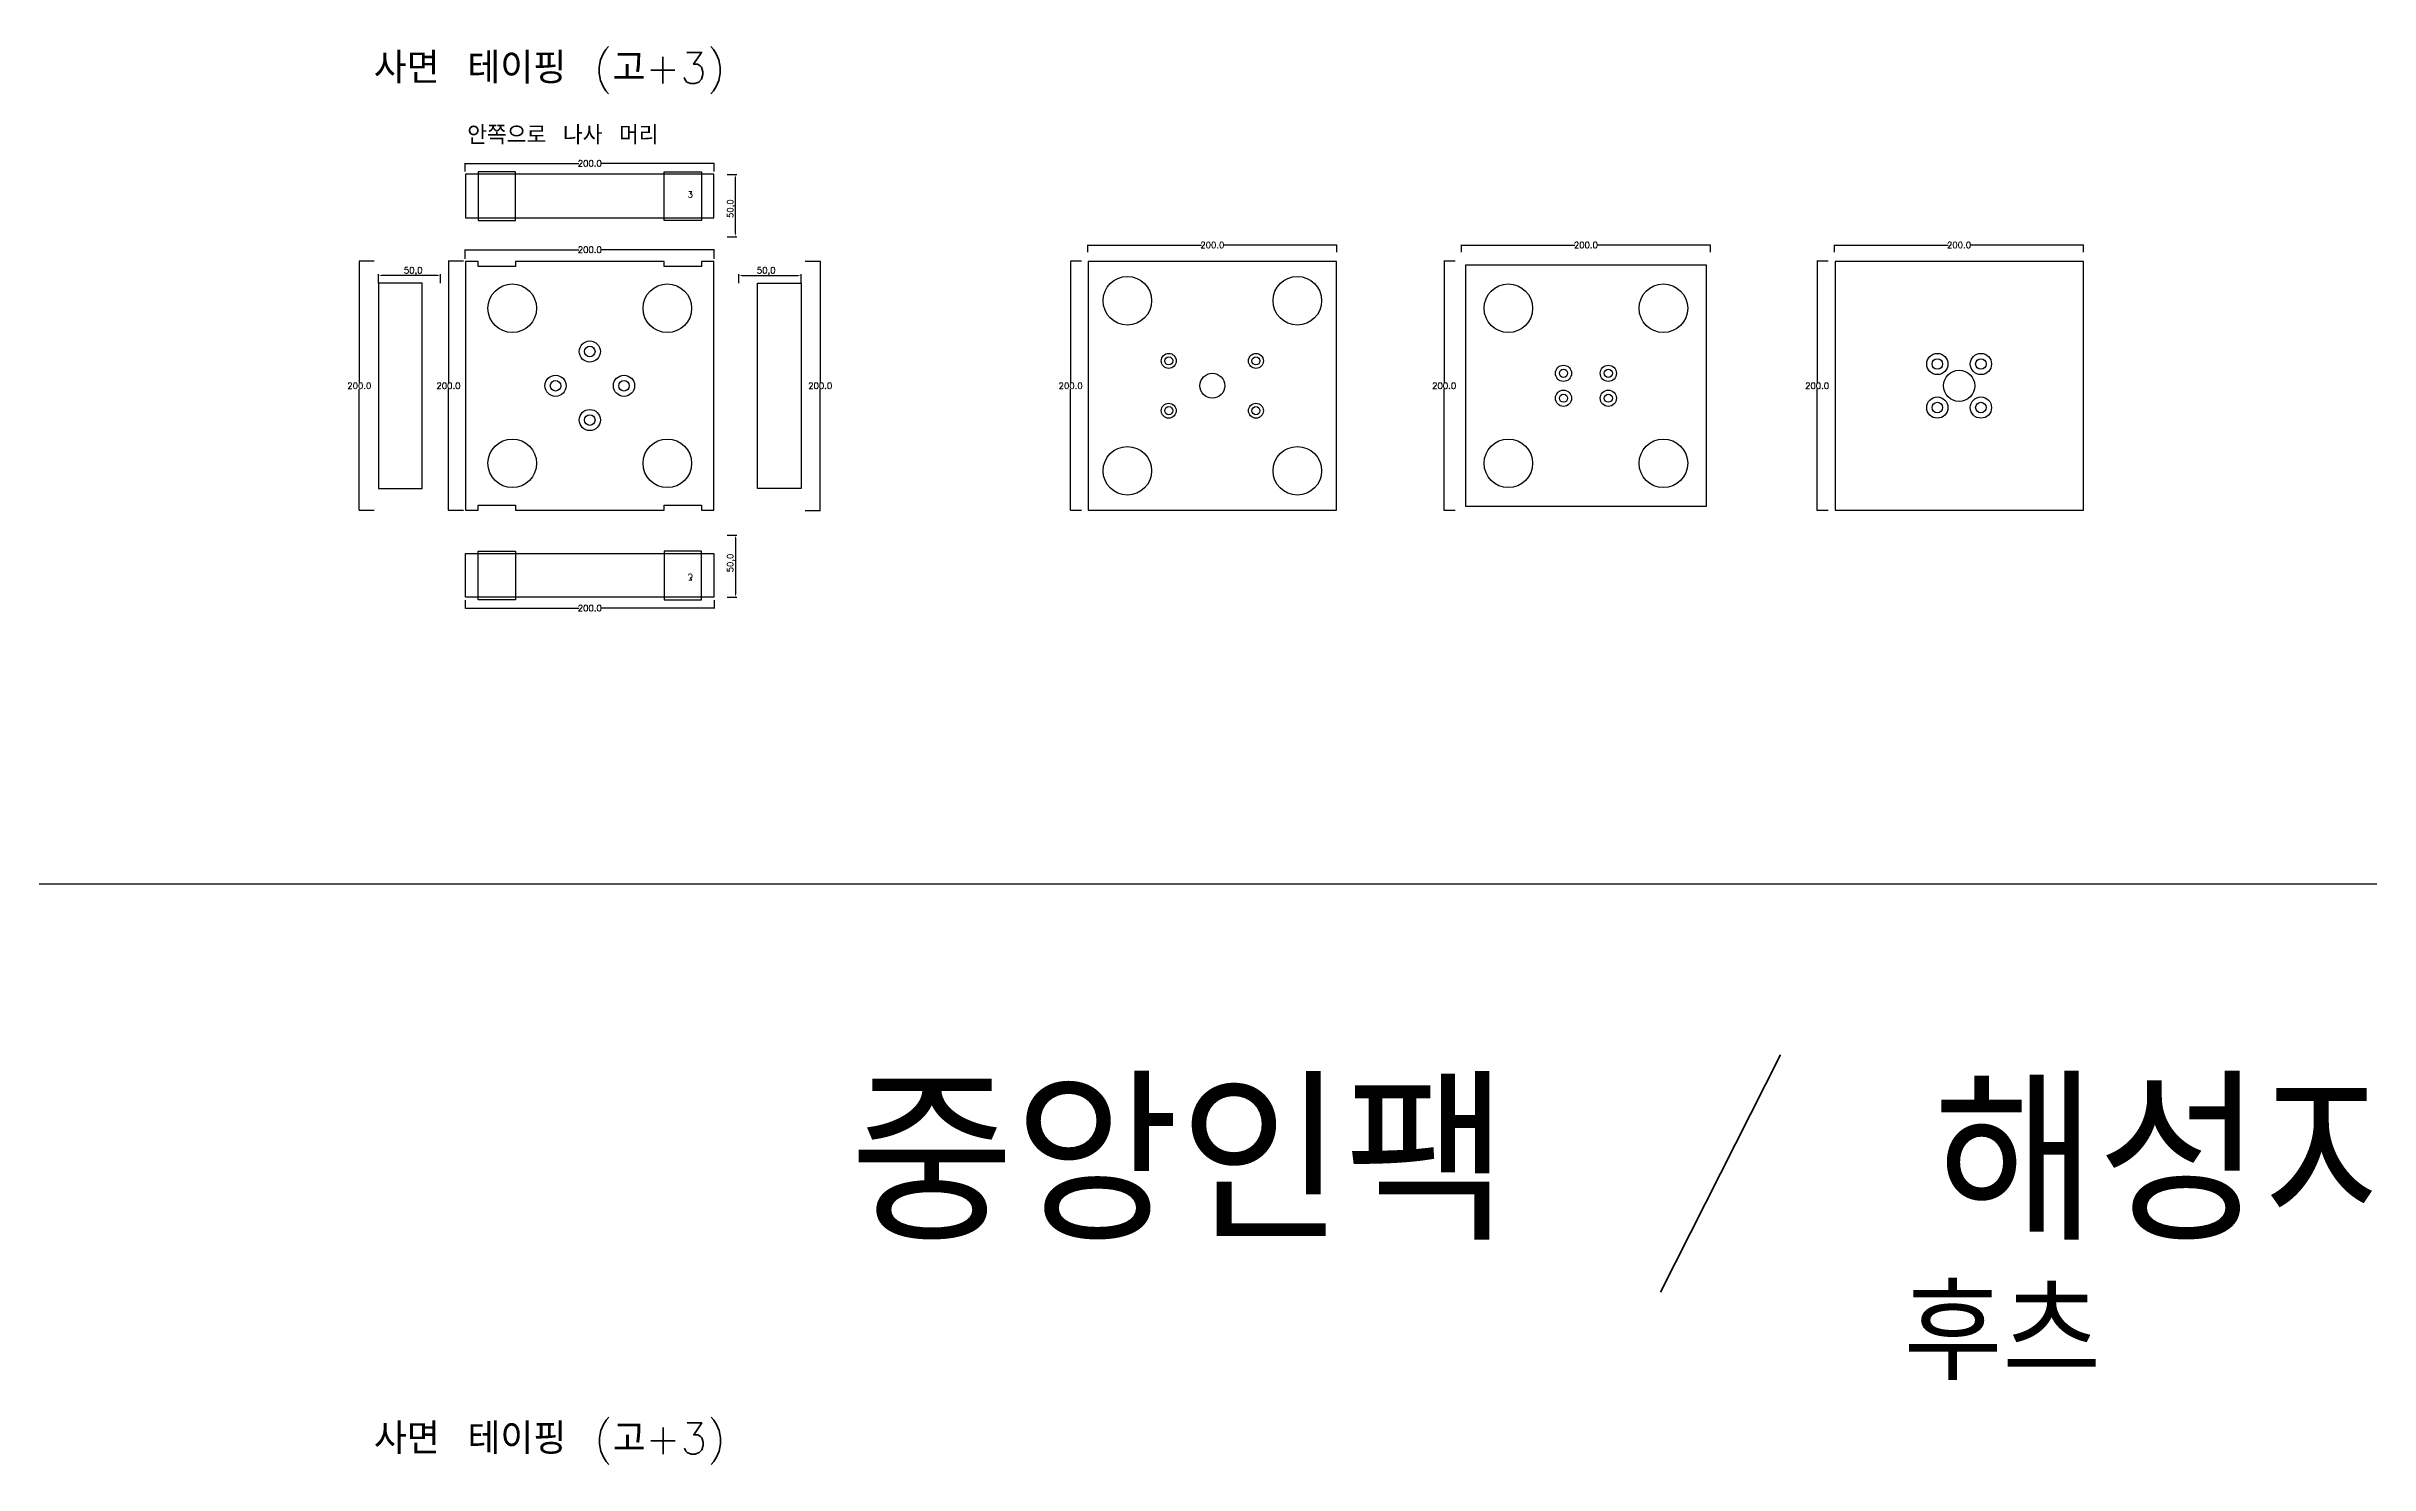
# Model space of a CAD drawing. Header units: millimetres. Extents: x 37110 to 56310, y -3510 to 5490.
# Drawn here: x 53374 to 55239, y 3224 to 4362 of the extents above; entities that cross this region are included whole.
import ezdxf

# ---------------------------------------------------------------- set-up
doc = ezdxf.new("R2010")
doc.units = ezdxf.units.MM
for name, color, linetype in [('TEXT', 3, 'Continuous'), ('볼트 구멍', 7, 'Continuous'), ('치구', 7, 'Continuous'), ('치수', 7, 'Continuous')]:
    doc.layers.add(name, color=color, linetype=linetype)
doc.styles.get("Standard").update_dxf_attribs({"font": 'txt.shx', "bigfont": 'whgtxt.shx'})
doc.dimstyles.new('ISO-25', dxfattribs={"dimtxt": 2.5, "dimasz": 2.5, "dimexe": 1.25, "dimexo": 0.625, "dimtad": 1, "dimtxsty": 'Standard', "dimcen": 2.5, "dimadec": 0, "dimazin": 0, "dimtfac": 1, "dimtmove": 0, "dimatfit": 3, "dimfxl": 0, "dimarcsym": 0})
doc.dimstyles.get("Standard").update_dxf_attribs({"dimtxt": 7, "dimasz": 0.18, "dimexe": 0.18, "dimexo": 0.0625, "dimgap": 0.09, "dimtad": 0, "dimtih": 1, "dimtoh": 1, "dimdec": 1, "dimzin": 0, "dimdsep": 46, "dimtxsty": 'Standard', "dimcen": 0.09, "dimadec": 0, "dimazin": 0, "dimtfac": 1, "dimtdec": 1, "dimtofl": 0, "dimtmove": 0, "dimatfit": 3, "dimfxl": 0, "dimtolj": 1, "dimtzin": 0, "dimarcsym": 0})

# ---------------------------------------------------------------- blocks, each defined once
blk = doc.blocks.new('*D2818')
at = {"layer": 'Defpoints', "color": 0, "linetype": 'Continuous'}
for p in [(53708.5, 4190), (53696.5, 3990), (53708.5, 3990)]:
    blk.add_point(p, dxfattribs=at)
at = {"layer": '치수', "color": 0, "linetype": 'Continuous', "lineweight": -2}
for p, q in [((53708.5, 4190), (53696.3, 4190)), ((53696.5, 4189.8), (53696.5, 4092.6)), ((53696.5, 3990.2), (53696.5, 4087.4)), ((53708.5, 3990), (53696.3, 3990))]:
    blk.add_line(p, q, dxfattribs=at)
at = {"layer": '치수', "color": 0, "linetype": 'Continuous'}
for points in [[(53696.4, 4189.8), (53696.5, 4189.8), (53696.5, 4190)], [(53696.4, 3990.2), (53696.5, 3990.2), (53696.5, 3990)]]:
    blk.add_solid(points, dxfattribs=at)
at = {"layer": '치수', "color": 0, "linetype": 'Continuous', "insert": (53696.5, 4090), "char_height": 5, "attachment_point": 5}
blk.add_mtext('\\A1;200.0', dxfattribs=at)
blk = doc.blocks.new('*D2819')
at = {"layer": 'Defpoints', "color": 0, "linetype": 'Continuous'}
for p in [(53983, 4190), (53983, 3990), (53995.1, 3990)]:
    blk.add_point(p, dxfattribs=at)
at = {"layer": '치수', "color": 0, "linetype": 'Continuous', "lineweight": -2}
for p, q in [((53983.1, 4190), (53995.3, 4190)), ((53995.1, 4189.8), (53995.1, 4092.6)), ((53995.1, 3990.2), (53995.1, 4087.4)), ((53983.1, 3990), (53995.3, 3990))]:
    blk.add_line(p, q, dxfattribs=at)
at = {"layer": '치수', "color": 0, "linetype": 'Continuous'}
for points in [[(53995.1, 4189.8), (53995.1, 4189.8), (53995.1, 4190)], [(53995.1, 3990.2), (53995.1, 3990.2), (53995.1, 3990)]]:
    blk.add_solid(points, dxfattribs=at)
at = {"layer": '치수', "color": 0, "linetype": 'Continuous', "insert": (53995.1, 4090), "char_height": 5, "attachment_point": 5}
blk.add_mtext('\\A1;200.0', dxfattribs=at)
blk = doc.blocks.new('*D2820')
at = {"layer": 'Defpoints', "color": 0, "linetype": 'Continuous'}
for p in [(54205.1, 4190), (54196.2, 3990), (54205.1, 3990)]:
    blk.add_point(p, dxfattribs=at)
at = {"layer": '치수', "color": 0, "linetype": 'Continuous', "lineweight": -2}
for p, q in [((54205, 4190), (54196, 4190)), ((54196.2, 4189.8), (54196.2, 4092.6)), ((54196.2, 3990.2), (54196.2, 4087.4)), ((54205, 3990), (54196, 3990))]:
    blk.add_line(p, q, dxfattribs=at)
at = {"layer": '치수', "color": 0, "linetype": 'Continuous'}
for points in [[(54196.2, 4189.8), (54196.2, 4189.8), (54196.2, 4190)], [(54196.2, 3990.2), (54196.2, 3990.2), (54196.2, 3990)]]:
    blk.add_solid(points, dxfattribs=at)
at = {"layer": '치수', "color": 0, "linetype": 'Continuous', "insert": (54196.2, 4090), "char_height": 5, "attachment_point": 5}
blk.add_mtext('\\A1;200.0', dxfattribs=at)
blk = doc.blocks.new('*D2836')
at = {"layer": 'Defpoints', "color": 0, "linetype": 'Continuous'}
for p in [(53637, 4190), (53624.9, 3990), (53637, 3990)]:
    blk.add_point(p, dxfattribs=at)
at = {"layer": '치수', "color": 0, "linetype": 'Continuous', "lineweight": -2}
for p, q in [((53636.9, 4190), (53624.7, 4190)), ((53624.9, 4189.8), (53624.9, 4092.6)), ((53624.9, 3990.2), (53624.9, 4087.4)), ((53636.9, 3990), (53624.7, 3990))]:
    blk.add_line(p, q, dxfattribs=at)
at = {"layer": '치수', "color": 0, "linetype": 'Continuous'}
for points in [[(53624.9, 4189.8), (53624.9, 4189.8), (53624.9, 4190)], [(53624.9, 3990.2), (53624.9, 3990.2), (53624.9, 3990)]]:
    blk.add_solid(points, dxfattribs=at)
at = {"layer": '치수', "color": 0, "linetype": 'Continuous', "insert": (53624.9, 4090), "char_height": 5, "attachment_point": 5}
blk.add_mtext('\\A1;200.0', dxfattribs=at)
blk = doc.blocks.new('*D2840')
at = {"layer": 'Defpoints', "color": 0, "linetype": 'Continuous'}
for p in [(53710, 3917.9), (53910, 3917.9), (53910, 3911.5)]:
    blk.add_point(p, dxfattribs=at)
at = {"layer": '치수', "color": 0, "linetype": 'Continuous', "lineweight": -2}
for p, q in [((53710, 3917.9), (53710, 3911.3)), ((53710.2, 3911.5), (53801.2, 3911.5)), ((53909.8, 3911.5), (53818.8, 3911.5)), ((53910, 3917.9), (53910, 3911.3))]:
    blk.add_line(p, q, dxfattribs=at)
at = {"layer": '치수', "color": 0, "linetype": 'Continuous'}
for points in [[(53710.2, 3911.6), (53710.2, 3911.5), (53710, 3911.5)], [(53909.8, 3911.6), (53909.8, 3911.5), (53910, 3911.5)]]:
    blk.add_solid(points, dxfattribs=at)
at = {"layer": '치수', "color": 0, "linetype": 'Continuous', "insert": (53810, 3911.5), "char_height": 5, "attachment_point": 5}
blk.add_mtext('\\A1;200.0', dxfattribs=at)
blk = doc.blocks.new('*D2841')
at = {"layer": 'Defpoints', "color": 0}
for p in [(53919.7, 3970.2), (53919.7, 3920.2), (53927, 3920.2)]:
    blk.add_point(p, dxfattribs=at)
at = {"layer": '치수', "color": 0, "lineweight": -2}
for p, q in [((53920.3, 3970.2), (53928.2, 3970.2)), ((53927, 3967.7), (53927, 3922.7)), ((53920.3, 3920.2), (53928.2, 3920.2))]:
    blk.add_line(p, q, dxfattribs=at)
at = {"layer": '치수', "color": 0}
for points in [[(53926.6, 3967.7), (53927.4, 3967.7), (53927, 3970.2)], [(53926.6, 3922.7), (53927.4, 3922.7), (53927, 3920.2)]]:
    blk.add_solid(points, dxfattribs=at)
at = {"layer": '치수', "color": 0, "insert": (53923.5, 3947.7), "char_height": 5, "attachment_point": 5, "rotation": 90}
blk.add_mtext('50,0', dxfattribs=at)
blk = doc.blocks.new('*D2824')
at = {"layer": 'Defpoints', "color": 0}
for p in [(53919.7, 4259.7), (53927, 4259.7), (53919.7, 4209.7)]:
    blk.add_point(p, dxfattribs=at)
at = {"layer": '치수', "color": 0, "lineweight": -2}
for p, q in [((53920.3, 4259.7), (53928.2, 4259.7)), ((53927, 4212.2), (53927, 4257.2)), ((53920.3, 4209.7), (53928.2, 4209.7))]:
    blk.add_line(p, q, dxfattribs=at)
at = {"layer": '치수', "color": 0}
for points in [[(53926.6, 4257.2), (53927.4, 4257.2), (53927, 4259.7)], [(53926.6, 4212.2), (53927.4, 4212.2), (53927, 4209.7)]]:
    blk.add_solid(points, dxfattribs=at)
at = {"layer": '치수', "color": 0, "insert": (53923.5, 4232.2), "char_height": 5, "attachment_point": 5, "rotation": 90}
blk.add_mtext('50,0', dxfattribs=at)
blk = doc.blocks.new('*D2825')
at = {"layer": 'Defpoints', "color": 0, "linetype": 'Continuous'}
for p in [(53910, 4199.2), (53710, 4191.8), (53910, 4191.8)]:
    blk.add_point(p, dxfattribs=at)
at = {"layer": '치수', "color": 0, "linetype": 'Continuous', "lineweight": -2}
for p, q in [((53710, 4191.9), (53710, 4199.4)), ((53710.2, 4199.2), (53801.2, 4199.2)), ((53909.8, 4199.2), (53818.8, 4199.2)), ((53910, 4191.9), (53910, 4199.4))]:
    blk.add_line(p, q, dxfattribs=at)
at = {"layer": '치수', "color": 0, "linetype": 'Continuous'}
for points in [[(53710.2, 4199.3), (53710.2, 4199.2), (53710, 4199.2)], [(53909.8, 4199.3), (53909.8, 4199.2), (53910, 4199.2)]]:
    blk.add_solid(points, dxfattribs=at)
at = {"layer": '치수', "color": 0, "linetype": 'Continuous', "insert": (53810, 4199.2), "char_height": 5, "attachment_point": 5}
blk.add_mtext('\\A1;200.0', dxfattribs=at)
blk = doc.blocks.new('*D2826')
at = {"layer": 'Defpoints', "color": 0}
for p in [(53929.7, 4171.7), (53979.7, 4178.5), (53979.7, 4171.7)]:
    blk.add_point(p, dxfattribs=at)
at = {"layer": '치수', "color": 0, "lineweight": -2}
for p, q in [((53929.7, 4172.3), (53929.7, 4179.7)), ((53979.7, 4172.3), (53979.7, 4179.7)), ((53932.2, 4178.5), (53977.2, 4178.5))]:
    blk.add_line(p, q, dxfattribs=at)
at = {"layer": '치수', "color": 0}
for points in [[(53932.2, 4178.9), (53932.2, 4178.1), (53929.7, 4178.5)], [(53977.2, 4178.9), (53977.2, 4178.1), (53979.7, 4178.5)]]:
    blk.add_solid(points, dxfattribs=at)
at = {"layer": '치수', "color": 0, "insert": (53951.7, 4182), "char_height": 5, "attachment_point": 5}
blk.add_mtext('50,0', dxfattribs=at)
blk = doc.blocks.new('*D2827')
at = {"layer": 'Defpoints', "color": 0, "linetype": 'Continuous'}
for p in [(53710, 4262.1), (53910, 4268.5), (53910, 4262.1)]:
    blk.add_point(p, dxfattribs=at)
at = {"layer": '치수', "color": 0, "linetype": 'Continuous', "lineweight": -2}
for p, q in [((53710, 4262.1), (53710, 4268.7)), ((53710.2, 4268.5), (53801.2, 4268.5)), ((53909.8, 4268.5), (53818.8, 4268.5)), ((53910, 4262.1), (53910, 4268.7))]:
    blk.add_line(p, q, dxfattribs=at)
at = {"layer": '치수', "color": 0, "linetype": 'Continuous'}
for points in [[(53710.2, 4268.5), (53710.2, 4268.4), (53710, 4268.5)], [(53909.8, 4268.5), (53909.8, 4268.4), (53910, 4268.5)]]:
    blk.add_solid(points, dxfattribs=at)
at = {"layer": '치수', "color": 0, "linetype": 'Continuous', "insert": (53810, 4268.5), "char_height": 5, "attachment_point": 5}
blk.add_mtext('\\A1;200.0', dxfattribs=at)
blk = doc.blocks.new('*D2835')
at = {"layer": 'Defpoints', "color": 0}
for p in [(53640.2, 4178.5), (53640.2, 4171.7), (53690.2, 4171.7)]:
    blk.add_point(p, dxfattribs=at)
at = {"layer": '치수', "color": 0, "lineweight": -2}
for p, q in [((53640.2, 4172.3), (53640.2, 4179.7)), ((53690.2, 4172.3), (53690.2, 4179.7)), ((53687.7, 4178.5), (53642.7, 4178.5))]:
    blk.add_line(p, q, dxfattribs=at)
at = {"layer": '치수', "color": 0}
for points in [[(53642.7, 4178.9), (53642.7, 4178.1), (53640.2, 4178.5)], [(53687.7, 4178.9), (53687.7, 4178.1), (53690.2, 4178.5)]]:
    blk.add_solid(points, dxfattribs=at)
at = {"layer": '치수', "color": 0, "insert": (53668.2, 4182), "char_height": 5, "attachment_point": 5}
blk.add_mtext('50,0', dxfattribs=at)
blk = doc.blocks.new('*D2830')
at = {"layer": 'Defpoints', "color": 0, "linetype": 'Continuous'}
for p in [(54410, 4203), (54210, 4197.1), (54410, 4197.1)]:
    blk.add_point(p, dxfattribs=at)
at = {"layer": '치수', "color": 0, "linetype": 'Continuous', "lineweight": -2}
for p, q in [((54210, 4197.2), (54210, 4203.2)), ((54210.2, 4203), (54301.2, 4203)), ((54409.8, 4203), (54318.8, 4203)), ((54410, 4197.2), (54410, 4203.2))]:
    blk.add_line(p, q, dxfattribs=at)
at = {"layer": '치수', "color": 0, "linetype": 'Continuous'}
for points in [[(54210.2, 4203), (54210.2, 4203), (54210, 4203)], [(54409.8, 4203), (54409.8, 4203), (54410, 4203)]]:
    blk.add_solid(points, dxfattribs=at)
at = {"layer": '치수', "color": 0, "linetype": 'Continuous', "insert": (54310, 4203), "char_height": 5, "attachment_point": 5}
blk.add_mtext('\\A1;200.0', dxfattribs=at)
blk = doc.blocks.new('*D2823')
at = {"layer": 'Defpoints', "color": 0, "linetype": 'Continuous'}
for p in [(54505.1, 4190), (54496.2, 3990), (54505.1, 3990)]:
    blk.add_point(p, dxfattribs=at)
at = {"layer": '치수', "color": 0, "linetype": 'Continuous', "lineweight": -2}
for p, q in [((54505, 4190), (54496, 4190)), ((54496.2, 4189.8), (54496.2, 4092.6)), ((54496.2, 3990.2), (54496.2, 4087.4)), ((54505, 3990), (54496, 3990))]:
    blk.add_line(p, q, dxfattribs=at)
at = {"layer": '치수', "color": 0, "linetype": 'Continuous'}
for points in [[(54496.2, 4189.8), (54496.2, 4189.8), (54496.2, 4190)], [(54496.2, 3990.2), (54496.2, 3990.2), (54496.2, 3990)]]:
    blk.add_solid(points, dxfattribs=at)
at = {"layer": '치수', "color": 0, "linetype": 'Continuous', "insert": (54496.2, 4090), "char_height": 5, "attachment_point": 5}
blk.add_mtext('\\A1;200.0', dxfattribs=at)
blk = doc.blocks.new('*D2833')
at = {"layer": 'Defpoints', "color": 0, "linetype": 'Continuous'}
for p in [(54804.6, 4190), (54795.7, 3990), (54804.6, 3990)]:
    blk.add_point(p, dxfattribs=at)
at = {"layer": '치수', "color": 0, "linetype": 'Continuous', "lineweight": -2}
for p, q in [((54804.5, 4190), (54795.5, 4190)), ((54795.7, 4189.8), (54795.7, 4092.6)), ((54795.7, 3990.2), (54795.7, 4087.4)), ((54804.5, 3990), (54795.5, 3990))]:
    blk.add_line(p, q, dxfattribs=at)
at = {"layer": '치수', "color": 0, "linetype": 'Continuous'}
for points in [[(54795.7, 4189.8), (54795.7, 4189.8), (54795.7, 4190)], [(54795.7, 3990.2), (54795.7, 3990.2), (54795.7, 3990)]]:
    blk.add_solid(points, dxfattribs=at)
at = {"layer": '치수', "color": 0, "linetype": 'Continuous', "insert": (54795.7, 4090), "char_height": 5, "attachment_point": 5}
blk.add_mtext('\\A1;200.0', dxfattribs=at)
blk = doc.blocks.new('*D2832')
at = {"layer": 'Defpoints', "color": 0, "linetype": 'Continuous'}
for p in [(54710, 4203), (54510, 4197.1), (54710, 4197.1)]:
    blk.add_point(p, dxfattribs=at)
at = {"layer": '치수', "color": 0, "linetype": 'Continuous', "lineweight": -2}
for p, q in [((54510, 4197.2), (54510, 4203.2)), ((54510.2, 4203), (54601.2, 4203)), ((54709.8, 4203), (54618.8, 4203)), ((54710, 4197.2), (54710, 4203.2))]:
    blk.add_line(p, q, dxfattribs=at)
at = {"layer": '치수', "color": 0, "linetype": 'Continuous'}
for points in [[(54510.2, 4203), (54510.2, 4203), (54510, 4203)], [(54709.8, 4203), (54709.8, 4203), (54710, 4203)]]:
    blk.add_solid(points, dxfattribs=at)
at = {"layer": '치수', "color": 0, "linetype": 'Continuous', "insert": (54610, 4203), "char_height": 5, "attachment_point": 5}
blk.add_mtext('\\A1;200.0', dxfattribs=at)
blk = doc.blocks.new('*D2834')
at = {"layer": 'Defpoints', "color": 0, "linetype": 'Continuous'}
for p in [(55009.7, 4203), (54809.7, 4197.1), (55009.7, 4197.1)]:
    blk.add_point(p, dxfattribs=at)
at = {"layer": '치수', "color": 0, "linetype": 'Continuous', "lineweight": -2}
for p, q in [((54809.7, 4197.2), (54809.7, 4203.2)), ((54809.9, 4203), (54900.9, 4203)), ((55009.6, 4203), (54918.6, 4203)), ((55009.7, 4197.2), (55009.7, 4203.2))]:
    blk.add_line(p, q, dxfattribs=at)
at = {"layer": '치수', "color": 0, "linetype": 'Continuous'}
for points in [[(54809.9, 4203), (54809.9, 4203), (54809.7, 4203)], [(55009.6, 4203), (55009.6, 4203), (55009.7, 4203)]]:
    blk.add_solid(points, dxfattribs=at)
at = {"layer": '치수', "color": 0, "linetype": 'Continuous', "insert": (54909.7, 4203), "char_height": 5, "attachment_point": 5}
blk.add_mtext('\\A1;200.0', dxfattribs=at)

msp = doc.modelspace()

# ---------------------------------------------------------------- linework, layer by layer
at = {"color": 6}
msp.add_line((56310, 3690), (37110, 3690), dxfattribs=at)
at = {"layer": '볼트 구멍', "color": 2}
for centre in [(53810, 4117.5), (53782.5, 4090), (53837.5, 4090), (53810, 4062.5)]:
    msp.add_circle(centre, 8.5, dxfattribs=at)
at = {"layer": '볼트 구멍', "color": 3}
for centre, radius in [((53810, 4117.5), 4.25), ((54275, 4110), 3.25), ((54345, 4110), 3.25), ((54892.25, 4107.5), 4.25), ((54927.25, 4107.5), 4.25), ((53782.5, 4090), 4.25), ((53837.5, 4090), 4.25), ((54310, 4090), 10), ((54592, 4100), 3.25), ((54628, 4100), 3.25), ((54909.75, 4090), 12.5), ((54275, 4070), 3.25), ((54345, 4070), 3.25), ((54592, 4080), 3.25), ((54628, 4080), 3.25), ((54892.25, 4072.5), 4.25), ((54927.25, 4072.5), 4.25), ((53810, 4062.5), 4.25)]:
    msp.add_circle(centre, radius, dxfattribs=at)
at = {"layer": '볼트 구멍', "color": 6}
for centre, radius in [((54275, 4110), 6), ((54345, 4110), 6), ((54592, 4100), 6.5), ((54628, 4100), 6.5), ((54892.25, 4107.5), 8.5), ((54927.25, 4107.5), 8.5), ((54592, 4080), 6.5), ((54628, 4080), 6.5), ((54275, 4070), 6), ((54345, 4070), 6), ((54892.25, 4072.5), 8.5), ((54927.25, 4072.5), 8.5)]:
    msp.add_circle(centre, radius, dxfattribs=at)
at = {"layer": '치구'}
for points in [[(53710.25, 4224.75), (53909.75, 4224.75), (53909.75, 4259.75), (53710.25, 4259.75)], [(53710.25, 3990.25), (53720.25, 3990.25), (53720.25, 3994.25), (53750.25, 3994.25), (53750.25, 3990.25), (53869.75, 3990.25), (53869.75, 3994.25), (53899.75, 3994.25), (53899.75, 3990.25), (53909.75, 3990.25), (53909.75, 4189.75), (53899.75, 4189.75), (53899.75, 4185.75), (53869.75, 4185.75), (53869.75, 4189.75), (53750.25, 4189.75), (53750.25, 4185.75), (53720.25, 4185.75), (53720.25, 4189.75), (53710.25, 4189.75)], [(54210.25, 4189.75), (54210.25, 3990.25), (54409.75, 3990.25), (54409.75, 4189.75)], [(54513.25, 4186.75), (54513.25, 3993.25), (54706.75, 3993.25), (54706.75, 4186.75)], [(54810.25, 4189.75), (54810.25, 3990.25), (55009.75, 3990.25), (55009.75, 4189.75)], [(53675.25, 4172.35), (53640.25, 4172.35), (53640.25, 4007.65), (53675.25, 4007.65)], [(53944.75, 4172.35), (53979.75, 4172.35), (53979.75, 4007.65), (53944.75, 4007.65)], [(53710.25, 3955.25), (53909.75, 3955.25), (53909.75, 3920.25), (53710.25, 3920.25)]]:
    msp.add_lwpolyline(points, close=True, dxfattribs=at)
at = {"layer": '치구', "color": 1}
for points in [[(53720.25, 4222.75), (53750.25, 4222.75), (53750.25, 4261.747), (53720.25, 4261.747)], [(53899.75, 4222.75), (53869.75, 4222.75), (53869.75, 4261.747), (53899.75, 4261.747)], [(53720.25, 3957.25), (53750.25, 3957.25), (53750.25, 3918.253), (53720.25, 3918.253)], [(53899.75, 3957.25), (53869.75, 3957.25), (53869.75, 3918.253), (53899.75, 3918.253)]]:
    msp.add_lwpolyline(points, close=True, dxfattribs=at)
at = {"layer": '치구'}
for centre in [(53747.75, 4152.25), (53872.25, 4152.25), (54241.75, 4158.25), (54378.25, 4158.25), (54547.75, 4152.25), (54672.25, 4152.25), (53747.75, 4027.75), (53872.25, 4027.75), (54241.75, 4021.75), (54378.25, 4021.75), (54547.75, 4027.75), (54672.25, 4027.75)]:
    msp.add_circle(centre, 19.5, dxfattribs=at)

# ---------------------------------------------------------------- texts
at = {"layer": 'TEXT', "linetype": 'Continuous'}
for s, height, p in [('사면 테이핑 (고+3)', 25, (53636.503, 4332.618)), ('중앙인팩 / 해성지기', 125, (54018.825, 3404.107)), ('사면 테이핑 (고+3)', 25, (53636.603, 3232.368))]:
    msp.add_text(s, height=height, dxfattribs=at).set_placement(p)
at = {"layer": 'TEXT', "color": 1}
for s, height, p in [('안쪽으로 나사 머리', 15, (53711.554, 4283.808)), ('3', 5, (53888.562, 4241.052)), ('후츠', 75, (54865.083, 3291.894))]:
    msp.add_text(s, height=height, dxfattribs=at).set_placement(p)
at = {"layer": 'TEXT', "color": 1, "text_generation_flag": 2}
msp.add_text('3', height=5, rotation=180, dxfattribs=at).set_placement((53888.562, 3938.948))

# ---------------------------------------------------------------- dimensions: what is measured, and where the dimension line sits
at = {"layer": '치수', "color": 4, "linetype": 'Continuous'}
for base, p1, p2, picture, middle in [((53910, 4268.472), (53710, 4262.075), (53910, 4262.075), '*D2827', (53810, 4268.472)), ((53910, 3911.528), (53710, 3917.925), (53910, 3917.925), '*D2840', (53810, 3911.528))]:
    dim = msp.add_linear_dim(base=base, p1=p1, p2=p2, dimstyle='Standard', override={"dimtxt": 5}, dxfattribs=at)
    dim.commit()
    dim.dimension.update_dxf_attribs({"geometry": picture, "text_midpoint": middle, "dimtype": 160})
at = {"layer": '치수', "color": 4}
for base, p1, p2, angle, picture, middle in [((53926.998, 4259.75), (53919.68, 4209.75), (53919.68, 4259.75), 90, '*D2824', (53926.998, 4232.25)), ((53640.25, 4178.477), (53690.25, 4171.7), (53640.25, 4171.7), 180, '*D2835', (53668.25, 4178.477)), ((53926.998, 3920.25), (53919.68, 3970.25), (53919.68, 3920.25), 270, '*D2841', (53926.998, 3947.75))]:
    dim = msp.add_linear_dim(base=base, p1=p1, p2=p2, angle=angle, dimstyle='ISO-25', override={"dimtxt": 5, "dimdec": 1, "dimzin": 0, "dimtdec": 1}, dxfattribs=at)
    dim.commit()
    dim.dimension.update_dxf_attribs({"geometry": picture, "text_midpoint": middle, "dimtype": 160})
at = {"layer": '치수', "color": 4, "linetype": 'Continuous'}
for base, p1, p2, picture, middle in [((53910, 4199.222), (53710, 4191.825), (53910, 4191.825), '*D2825', (53810, 4199.222)), ((54410, 4202.99), (54210, 4197.107), (54410, 4197.107), '*D2830', (54310, 4202.99)), ((54710, 4202.99), (54510, 4197.107), (54710, 4197.107), '*D2832', (54610, 4202.99)), ((55009.75, 4202.99), (54809.75, 4197.107), (55009.75, 4197.107), '*D2834', (54909.75, 4202.99))]:
    dim = msp.add_linear_dim(base=base, p1=p1, p2=p2, dimstyle='Standard', override={"dimtxt": 5}, dxfattribs=at)
    dim.commit()
    dim.dimension.update_dxf_attribs({"geometry": picture, "text_midpoint": middle})
for base, p1, p2, picture, middle in [((53624.882, 3990), (53636.952, 4190), (53636.952, 3990), '*D2836', (53624.882, 4090)), ((53696.47, 3990), (53708.54, 4190), (53708.54, 3990), '*D2818', (53696.47, 4090)), ((53995.118, 3990), (53983.048, 4190), (53983.048, 3990), '*D2819', (53995.118, 4090)), ((54196.204, 3990), (54205.109, 4190), (54205.109, 3990), '*D2820', (54196.204, 4090)), ((54496.204, 3990), (54505.109, 4190), (54505.109, 3990), '*D2823', (54496.204, 4090)), ((54795.704, 3990), (54804.609, 4190), (54804.609, 3990), '*D2833', (54795.704, 4090))]:
    dim = msp.add_linear_dim(base=base, p1=p1, p2=p2, angle=90, dimstyle='Standard', override={"dimtxt": 5}, dxfattribs=at)
    dim.commit()
    dim.dimension.update_dxf_attribs({"geometry": picture, "text_midpoint": middle})
at = {"layer": '치수', "color": 4}
dim = msp.add_linear_dim(base=(53979.75, 4178.477), p1=(53929.75, 4171.7), p2=(53979.75, 4171.7), dimstyle='ISO-25', override={"dimtxt": 5, "dimdec": 1, "dimzin": 0, "dimtdec": 1}, dxfattribs=at)
dim.commit()
dim.dimension.update_dxf_attribs({"geometry": '*D2826', "text_midpoint": (53951.75, 4178.477), "dimtype": 160})

doc.saveas('drawing.dxf')
